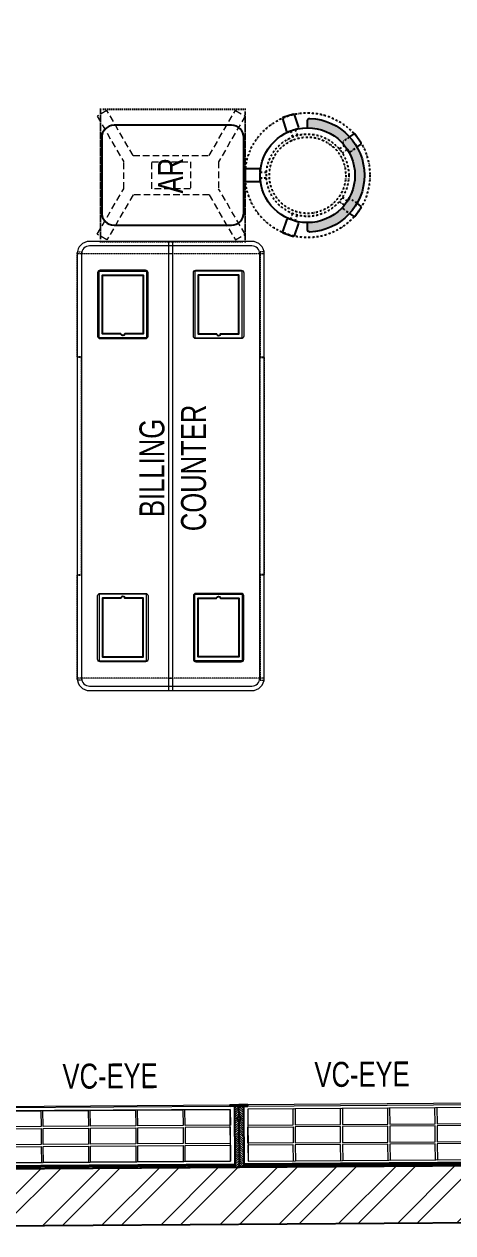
# Model space of a CAD drawing. Header units: feet. Extents: x 3454375 to 3464451, y -5718387 to -5709354.
# Drawn here: x 3459300 to 3461019, y -5718387 to -5713545 of the extents above; entities that cross this region are included whole.
import ezdxf

# ---------------------------------------------------------------- set-up
doc = ezdxf.new("R2010")
doc.units = ezdxf.units.FT
doc.header["$LTSCALE"] = 33
doc.header["$MEASUREMENT"] = 0
for name, pattern in [('DASHDOT2', [0.5, 0.25, -0.125, 0, -0.125]), ('DOT', [0.25, 0, -0.25]), ('HIDDEN2', [4.7624999999999975, 3.174999999999998, -1.587499999999999]), ('HIDDENX2', [0.75, 0.5, -0.25])]:
    doc.linetypes.add(name, pattern=pattern)
doc.layers.add('A-WALL', color=1, linetype='Continuous')
for name, color, linetype, lineweight in [('A-WALL HATCH', 251, 'Continuous', 0), ('HATCH', 9, 'Continuous', 9), ('LENS-TEXT', 31, 'Continuous', 5), ('LENS_DIMENSION', 193, 'Continuous', 0), ('LK-FF&E FLOOR', 1, 'Continuous', 9), ('LK-FF&E WALL', 1, 'Continuous', 9), ('LN-ELEVATION-1', 81, 'Continuous', 25), ('LN-ELEVATION-2', 103, 'Continuous', 20), ('LN-ELEVATION-3', 125, 'Continuous', 18), ('LN-ELEVATION-4', 145, 'Continuous', 13), ('LN-HATCH', 251, 'Continuous', 0), ('PLANO-TXT', 252, 'Continuous', 5)]:
    doc.layers.add(name, color=color, linetype=linetype, lineweight=lineweight)
doc.styles.add('LK TXT', font='GILC____.TTF', dxfattribs={"height": 100})
pattern_1 = [(45, (7858558.917008298, 3503823.203216763), (-4.490128060534575, 4.490128060534575), [])]
pattern_2 = [(45, (7858054.083674966, 3504049.203216764), (-4.490128060534575, 4.490128060534575), [])]

# ---------------------------------------------------------------- blocks, each defined once
blk = doc.blocks.new('A$C72675485')
at = {"layer": 'A-WALL HATCH'}
h = blk.add_hatch(dxfattribs=at)
h.set_pattern_fill('ANSI32', color=256, scale=444)
h.set_pattern_definition([(45, (-3381125.971386721, 5459512.4840085), (-117.7332790675601, 117.7332790675601), []), (45, (-3381047.482534141, 5459512.4840085), (-117.7332790675601, 117.7332790675601), [])])
h.paths.add_polyline_path([(-1371.60000000149, 6081.35088558495), (-1371.60000000149, 8740.289863549173), (-228.6000000014901, 8740.289863549173), (-228.6000000014901, 6073.289863549173), (-228.6000000014901, 226.9934805780649), (-4778.06936273165, 194.9082901086658), (-4778.06936273165, 193.1451619323343), (-5028.069362743758, 193.1451619323343), (-8927.88366048783, 165.6416720598936), (-8927.88366048783, -62.96401291713118), (0, 0), (0, 8968.889863550661), (-1600.199999999255, 8968.889863550661), (-1600.199999999255, 6311.568774960935), (-8927.88366048783, 6363.2473570453), (-8927.883660489693, 6134.641672059894)])
at = {"layer": 'A-WALL'}
for p, q in [((-8927.88366048783, 165.6416720598936), (-228.6000000014901, 226.9934805780649)), ((-9169.18366048485, -64.6657842323184), (0, 0))]:
    blk.add_line(p, q, dxfattribs=at)
blk = doc.blocks.new('VC HD 1010')
at = {"layer": 'LN-HATCH', "ltscale": 0.5}
h = blk.add_hatch(dxfattribs=at)
h.set_pattern_fill('ANSI31', color=256, scale=2)
h.set_pattern_definition([(45, (3761554.586240421, 1795022.935917533), (-4.490128060534575, 4.490128060534575), [])])
h.paths.add_polyline_path([(-505.166666666977, 24), (-505.166666666977, -166), (-499.1666666669771, -166), (-499.1666666669771, -176), (-505.166666666977, -176), (-505.166666666977, -220), (-487.1666666669772, -220), (-487.1666666669772, 24)])
h = blk.add_hatch(dxfattribs=at)
h.set_pattern_fill('ANSI31', color=256, scale=2)
h.set_pattern_definition(pattern_1)
h.paths.add_polyline_path([(504.8333333330228, 24), (504.8333333330228, -166), (498.8333333330228, -166), (498.8333333330228, -176), (504.8333333330228, -176), (504.8333333330228, -220), (486.8333333330228, -220), (486.8333333330228, 24)])
h = blk.add_hatch(dxfattribs=at)
h.set_pattern_fill('ANSI31', color=256, scale=2)
h.set_pattern_definition([(45, (7858741.917008297, 3503823.203216763), (-4.490128060534575, 4.490128060534575), [])])
h.paths.add_polyline_path([(-470.1666666669772, -220), (-470.1666666669772, -226), (-505.166666666977, -226), (-505.166666666977, -220)])
h = blk.add_hatch(dxfattribs=at)
h.set_pattern_fill('ANSI31', color=256, scale=2)
h.set_pattern_definition(pattern_1)
h.paths.add_polyline_path([(476.8333333330228, -220), (476.8333333330228, -226), (511.8333333330228, -226), (511.8333333330228, -220)])
at = {"layer": 'LN-ELEVATION-1', "ltscale": 0.5}
for points in [[(-505.166666666977, 24), (-505.166666666977, -166), (-499.1666666669771, -166), (-499.1666666669771, -176), (-505.166666666977, -176), (-505.166666666977, -220), (-487.1666666669772, -220), (-487.1666666669772, 24)], [(486.8333333330228, 12), (-487.1666666669772, 12), (-487.1666666669772, 18), (486.8333333330228, 18)], [(504.8333333330228, 24), (504.8333333330228, -166), (498.8333333330228, -166), (498.8333333330228, -176), (504.8333333330228, -176), (504.8333333330228, -220), (486.8333333330228, -220), (486.8333333330228, 24)], [(-470.1666666669772, -220), (-470.1666666669772, -226), (-505.166666666977, -226), (-505.166666666977, -220)], [(469.8333333330228, -220), (469.8333333330228, -226), (504.8333333330228, -226), (504.8333333330228, -220)]]:
    blk.add_lwpolyline(points, close=True, dxfattribs=at)
at = {"layer": 'LN-ELEVATION-2', "ltscale": 0.5}
blk.add_lwpolyline([(470.1666666674428, 0), (-470.1666666674428, 0), (-470.1666666674428, -208), (470.1666666674428, -208)], close=True, dxfattribs=at)
at = {"layer": 'LN-ELEVATION-3', "ltscale": 0.5}
for p, q in [((-487.1666666669772, 24), (486.8333333330228, 24)), ((-470.1666666669772, -220), (469.8333333330228, -220)), ((469.8333333330228, -226), (-470.1666666669772, -226))]:
    blk.add_line(p, q, dxfattribs=at)
for points in [[(-470.1666666674428, 0), (-288.5000000004657, 0), (-288.5000000004657, -64), (-470.1666666674428, -64)], [(-280.5000000004657, 0), (-98.83333333348855, 0), (-98.83333333348855, -64), (-280.5000000004657, -64)], [(-90.83333333348855, 0), (90.83333333348855, 0), (90.83333333348855, -64), (-90.83333333348855, -64)], [(98.83333333348855, 0), (280.5000000004657, 0), (280.5000000004657, -64), (98.83333333348855, -64)], [(288.5000000004657, 0), (470.1666666674428, 0), (470.1666666674428, -64), (288.5000000004657, -64)], [(-470.1666666674428, -136), (-288.5000000004657, -136), (-288.5000000004657, -72), (-470.1666666674428, -72)], [(-280.5000000004657, -72), (-98.83333333348855, -72), (-98.83333333348855, -136), (-280.5000000004657, -136)], [(-90.83333333348855, -72), (90.83333333348855, -72), (90.83333333348855, -136), (-90.83333333348855, -136)], [(98.83333333348855, -72), (280.5000000004657, -72), (280.5000000004657, -136), (98.83333333348855, -136)], [(288.5000000004657, -72), (470.1666666674428, -72), (470.1666666674428, -136), (288.5000000004657, -136)], [(-470.1666666674428, -144), (-288.5000000004657, -144), (-288.5000000004657, -208), (-470.1666666674428, -208)], [(-280.5000000004657, -144), (-98.83333333348855, -144), (-98.83333333348855, -208), (-280.5000000004657, -208)], [(-90.83333333348855, -144), (90.83333333348855, -144), (90.83333333348855, -208), (-90.83333333348855, -208)], [(98.83333333348855, -144), (280.5000000004657, -144), (280.5000000004657, -208), (98.83333333348855, -208)], [(288.5000000004657, -144), (470.1666666674428, -144), (470.1666666674428, -208), (288.5000000004657, -208)]]:
    blk.add_lwpolyline(points, close=True, dxfattribs=at)
blk = doc.blocks.new('VC HD 1200')
at = {"layer": 'LN-HATCH', "ltscale": 0.5}
h = blk.add_hatch(dxfattribs=at)
h.set_pattern_fill('ANSI31', color=256, scale=2)
h.set_pattern_definition([(45, (3760859.752907088, 1795248.935917533), (-4.490128060534575, 4.490128060534575), [])])
h.paths.add_polyline_path([(-1200, 250), (-1200, 60), (-1194, 60), (-1194, 50), (-1200, 50), (-1200, 6), (-1182, 6), (-1182, 250)])
h = blk.add_hatch(dxfattribs=at)
h.set_pattern_fill('ANSI31', color=256, scale=2)
h.set_pattern_definition(pattern_2)
h.paths.add_polyline_path([(0, 250), (0, 60), (-6, 60), (-6, 50), (0, 50), (0, 6), (-18, 6), (-18, 250)])
h = blk.add_hatch(dxfattribs=at)
h.set_pattern_fill('ANSI31', color=256, scale=2)
h.set_pattern_definition([(45, (7858047.083674965, 3504049.203216764), (-4.490128060534575, 4.490128060534575), [])])
h.paths.add_polyline_path([(-1165, 6), (-1165, 0), (-1200, 0), (-1200, 6)])
h = blk.add_hatch(dxfattribs=at)
h.set_pattern_fill('ANSI31', color=256, scale=2)
h.set_pattern_definition(pattern_2)
h.paths.add_polyline_path([(-28, 6), (-28, 0), (0, 0), (0, 6)])
at = {"layer": 'LN-ELEVATION-1', "ltscale": 0.5}
for points in [[(-1200, 250), (-1200, 60), (-1194, 60), (-1194, 50), (-1200, 50), (-1200, 6), (-1182, 6), (-1182, 250)], [(-18, 238), (-1182, 238), (-1182, 244), (-18, 244)], [(0, 250), (0, 60), (-6, 60), (-6, 50), (0, 50), (0, 6), (-18, 6), (-18, 250)], [(-1165, 6), (-1165, 0), (-1200, 0), (-1200, 6)], [(-35, 6), (-35, 0), (0, 0), (0, 6)]]:
    blk.add_lwpolyline(points, close=True, dxfattribs=at)
at = {"layer": 'LN-ELEVATION-3', "ltscale": 0.5}
for p, q in [((-1182, 250), (-18, 250)), ((-1165, 6), (-35, 6)), ((-35, 0), (-1165, 0))]:
    blk.add_line(p, q, dxfattribs=at)
for points in [[(-1165.000000000465, 226), (-35, 226), (-35, 18), (-1165.000000000465, 18)], [(-1165.000000000465, 226), (-983.3333333334886, 226), (-983.3333333334886, 162), (-1165.000000000465, 162)], [(-975.3333333334886, 226), (-793.6666666665112, 226), (-793.6666666665112, 162), (-975.3333333334886, 162)], [(-785.6666666665112, 226), (-603.9999999995342, 226), (-603.9999999995342, 162), (-785.6666666665112, 162)], [(-595.9999999995342, 226), (-414.3333333325572, 226), (-414.3333333325572, 162), (-595.9999999995342, 162)], [(-406.3333333325572, 226), (-224.6666666655801, 226), (-224.6666666655801, 162), (-406.3333333325572, 162)], [(-216.6666666655801, 226), (-34.99999999860302, 226), (-34.99999999860302, 162), (-216.6666666655801, 162)], [(-1165.000000000465, 90), (-983.3333333334886, 90), (-983.3333333334886, 154), (-1165.000000000465, 154)], [(-975.3333333334886, 154), (-793.6666666665112, 154), (-793.6666666665112, 90), (-975.3333333334886, 90)], [(-785.6666666665112, 154), (-603.9999999995342, 154), (-603.9999999995342, 90), (-785.6666666665112, 90)], [(-595.9999999995342, 154), (-414.3333333325572, 154), (-414.3333333325572, 90), (-595.9999999995342, 90)], [(-406.3333333325572, 154), (-224.6666666655801, 154), (-224.6666666655801, 90), (-406.3333333325572, 90)], [(-216.6666666655801, 154), (-34.99999999860302, 154), (-34.99999999860302, 90), (-216.6666666655801, 90)], [(-1165.000000000465, 82), (-983.3333333334886, 82), (-983.3333333334886, 18), (-1165.000000000465, 18)], [(-975.3333333334886, 82), (-793.6666666665112, 82), (-793.6666666665112, 18), (-975.3333333334886, 18)], [(-785.6666666665112, 82), (-603.9999999995342, 82), (-603.9999999995342, 18), (-785.6666666665112, 18)], [(-595.9999999995342, 82), (-414.3333333325572, 82), (-414.3333333325572, 18), (-595.9999999995342, 18)], [(-406.3333333325572, 82), (-224.6666666655801, 82), (-224.6666666655801, 18), (-406.3333333325572, 18)], [(-216.6666666655801, 82), (-34.99999999860302, 82), (-34.99999999860302, 18), (-216.6666666655801, 18)]]:
    blk.add_lwpolyline(points, close=True, dxfattribs=at)
blk = doc.blocks.new('I-PAD Frame')
at = {"color": 3, "linetype": 'Continuous'}
blk.add_lwpolyline([(357868.7410323084, -232321.1361381283), (358122.7410323085, -232321.1361381283, 0.4142135623713902), (358132.7410323086, -232311.1361381283), (358132.7410323086, -232129.1361381283, 0.4142135623713902), (358122.7410323085, -232119.1361381283), (357868.7410323084, -232119.1361381283, 0.4142135623713902), (357858.7410323085, -232129.1361381283), (357858.7410323085, -232311.1361381283, 0.4142135623713902)], format="xyb", close=True, dxfattribs=at)
at = {"color": 3, "linetype": 'Continuous', "lineweight": 25}
blk.add_lwpolyline([(358113.2410323085, -232229.6755301424), (358113.2410323085, -232302.1361381283), (357878.2410323086, -232302.1361381283), (357878.2410323086, -232138.1361381283), (358113.2410323085, -232138.1361381283), (358113.2410323085, -232210.5967461141, 0.3275382217372251), (358114.6410323081, -232212.5046245168, -0.733799385757267), (358114.6410323086, -232227.7676517396, 0.3275382217372252)], format="xyb", close=True, dxfattribs=at)
blk = doc.blocks.new('Billing Counter 1800')
at = {"color": 5, "linetype": 'HIDDENX2', "ltscale": 0.025}
for p, q in [((-849.9999978118577, -374.9978339364752), (-850.0000002956948, 375)), ((849.9999976539983, -374.9978339364752), (850.0000001378356, 375))]:
    blk.add_line(p, q, dxfattribs=at)
at = {"color": 0, "linetype": 'Continuous'}
for p, q in [((850, 375), (-850, 375)), ((900, -325), (900, 325)), ((-850, -375), (850, -375))]:
    blk.add_line(p, q, dxfattribs=at)
at = {"color": 2, "linetype": 'Continuous'}
blk.add_line((849, -375), (849.9999976539983, -374.9978339364752), dxfattribs=at)
at = {"color": 2, "linetype": 'HIDDENX2', "ltscale": 0.025}
for points in [[(-857.9999984272289, 375), (-437.4115580061916, 375), (-437.4115580851212, 358), (-857.9999985061586, 358)], [(435.3333326776046, 375), (-435.2551077436656, 375), (-435.2551076647359, 358), (435.3333327565342, 358)], [(437.3333327565342, 375), (857.9217731775715, 375), (857.9217730986419, 358), (437.3333326776046, 358)], [(-857.9999984272289, -375), (-437.4115580061916, -375), (-437.4115580851212, -358), (-857.9999985061586, -358)], [(435.3333326776046, -375), (-435.2551077436656, -375), (-435.2551076647359, -358), (435.3333327563014, -358)], [(437.3333327563013, -375), (857.9217731775715, -375), (857.9217730986419, -358), (437.3333326776046, -358)]]:
    blk.add_lwpolyline(points, close=True, dxfattribs=at)
at = {"color": 5, "linetype": 'Continuous'}
for points in [[(-780.9166655030566, 97.25000000000001), (-513.9166655030567, 97.25000000000001), (-513.9166655030567, 286.25), (-780.9166655030566, 286.25)], [(780.9166655030566, 97.25000000000001), (513.9166655030567, 97.25000000000001), (513.9166655030567, 286.25), (780.9166655030566, 286.25)], [(-780.9166655030566, -97.25000000000001), (-513.9166655030567, -97.25000000000001), (-513.9166655030567, -286.25), (-780.9166655030566, -286.25)], [(780.9166655030566, -97.25000000000001), (513.9166655030567, -97.25000000000001), (513.9166655030567, -286.25), (780.9166655030566, -286.25)]]:
    blk.add_lwpolyline(points, close=True, dxfattribs=at)
at = {"color": 5, "linetype": 'HIDDENX2', "ltscale": 0.025}
blk.add_lwpolyline([(850, 8.5), (-850, 8.5), (-850, -8.5), (850, -8.5)], close=True, dxfattribs=at)
at = {"color": 0, "linetype": 'Continuous'}
for centre, radius, start, end in [((-850, 325), 50.0000000000291, 90, 180), ((849.999999999767, 325), 50.00000000005822, 0, 90), ((849.999999999767, -325), 50.0000000000291, 270, 0)]:
    blk.add_arc(centre, radius, start, end, dxfattribs=at)
at = {"layer": 'LN-ELEVATION-2'}
blk.add_line((-900, 325), (-900, -325), dxfattribs=at)
for points in [[(850, 375), (-850, 375, 0.4142135623725836), (-900, 325), (-900, -325, 0.4142135623725836), (-850, -375), (850, -375, 0.4142135623725837), (900, -325), (900, 325, 0.4142135623725836)], [(850, 357), (-850, 357, 0.4142135623730951), (-882, 325), (-882, -325, 0.4142135623730951), (-850, -357), (850, -357, 0.4142135623730951), (882, -325), (882, 325, 0.4142135623730951)]]:
    blk.add_lwpolyline(points, format="xyb", close=True, dxfattribs=at)
blk.add_lwpolyline([(-900, -8.5), (900, -8.5), (900, 8.5), (-900, 8.5)], close=True, dxfattribs=at)
blk.add_arc((-850, -325), 50.00000000005822, 180, 270, dxfattribs=at)
at = {"color": 2, "linetype": 'Continuous', "xscale": -1, "rotation": 180}
blk.add_blockref('I-PAD Frame', (-358643.1576978308, -232028.3861380983), dxfattribs=at)
at = {"color": 2, "linetype": 'Continuous', "rotation": 180}
blk.add_blockref('I-PAD Frame', (358643.1576977922, -232028.3861381579), dxfattribs=at)
at = {"color": 2, "linetype": 'Continuous'}
blk.add_blockref('I-PAD Frame', (-358643.1576978113, 232028.3861381281), dxfattribs=at)
at = {"color": 2, "linetype": 'Continuous', "xscale": -1}
blk.add_blockref('I-PAD Frame', (358643.1576978117, 232028.3861381281), dxfattribs=at)
at = {"layer": 'LENS-TEXT', "color": 0, "linetype": 'Continuous', "ltscale": 3, "insert": (-7.865375894587486, -8.871815700083971), "char_height": 100, "attachment_point": 5, "style": 'LK TXT'}
blk.add_mtext_dynamic_manual_height_columns('BILLING COUNTER', width=353.0555573365615, gutter_width=0.5, heights=[0], dxfattribs=at)
blk = doc.blocks.new('AR')
at = {"layer": 'LN-ELEVATION-2', "linetype": 'DOT', "lineweight": 25}
blk.add_lwpolyline([(0, 13.41378593863919), (530, 13.41378593863919), (530, 593.4137859386392), (0, 593.4137859386392)], close=True, dxfattribs=at)
at = {"layer": 'LN-ELEVATION-2', "lineweight": 25}
blk.add_lwpolyline([(465, 68.22063546301797), (465, 538.2206354630179, 0.4142135623730951), (415, 588.2206354630177), (115, 588.2206354630177, 0.4142135623730951), (65, 538.2206354630179), (65, 68.22063546301797, 0.4142135623730951), (115, 18.22063546301797), (415, 18.22063546301797, 0.4142135623730951)], format="xyb", close=True, dxfattribs=at)
at = {"layer": 'LN-ELEVATION-4', "linetype": 'HIDDEN2', "ltscale": 0.25}
for points in [[(185.8456009030342, 448.8780772723258), (5.888936847448348, 554.0078910568263), (28.48512306064368, 593.350836840691), (211.0874861851335, 486.6754184374586)], [(344.154399111867, 448.8780772762837), (524.1110631600021, 554.0078910947777), (501.5148769393563, 593.3508368753828), (318.9125138223171, 486.6754184374586)], [(211.0874861851335, 486.6754184376913), (318.9125138223171, 486.6754184376913)], [(185.8456009030342, 144.472759603057), (185.8456009030342, 448.8780772723258)], [(344.154399111867, 448.8780772762837), (344.154399111867, 144.4727595990989)], [(185.8456009030342, 144.472759603057), (5.888936847448348, 39.34294581855647), (28.48512306064368, 3.46917659e-08), (211.0874861851335, 106.6754184379242)], [(318.9125138223171, 106.6754184376914), (211.0874861851335, 106.6754184376914)], [(344.154399111867, 144.4727595990989), (524.1110631600021, 39.34294578060508), (501.5148769393563, 0), (318.9125138223171, 106.6754184379242)]]:
    blk.add_lwpolyline(points, dxfattribs=at)
blk.add_lwpolyline([(210.8456009030342, 373.9866790841333), (319.154399111867, 373.9866790841333), (319.154399111867, 219.3641577917151), (210.8456009030342, 219.3641577917151)], close=True, dxfattribs=at)
blk = doc.blocks.new('DR STOOL')
at = {"layer": 'HATCH'}
h = blk.add_hatch(dxfattribs=at)
h.set_pattern_fill('ANSI36', color=250, angle=-90.00000000000001)
h.set_pattern_definition([(315, (-227.8099174643867, 917.3997257252777), (6.173926083235043, -1.683798022700468), [7.9375, -1.587499999999999, 0, -1.587499999999999])])
edge = h.paths.add_edge_path()
edge.add_line((-190.0000000041909, 4.511094e-10), (-218.6899174675346, 4.511094e-10))
edge.add_arc((-218.6899174670689, 9.120000000388245), 9.119999999940092, 177.6119845363388, 269.9999999996136, ccw=False)
edge.add_arc((-1.8626451e-09, 3.565219e-10), 228.000000002257, 2.3880154632688004, 177.6119845367313, ccw=False)
edge.add_arc((218.6899174633436, 9.120000000497384), 9.120000000051716, -90.00000000034493, 2.3880154629299, ccw=False)
edge.add_line((218.6899174633436, 4.511094e-10), (190, 4.511094e-10))
edge.add_arc((-1.8626451e-09, 4.511094e-10), 190.000000001979, -1.27e-14, 180)
at = {"layer": 'LN-ELEVATION-1', "color": 1, "ltscale": 100}
for p, q in [((-128.6221585394814, 215.4841044476634), (-165.2704676063731, 189.0243927398114)), ((-124.7228340068832, 214.8545704018979), (-128.6221585394814, 215.4841044476634)), ((-112.6981821293011, 198.1996966340157), (-124.7228340068832, 214.8545704018979)), ((124.7553772013634, 214.9803744515593), (112.5488144652918, 198.2845540212292)), ((128.7014972954057, 215.5933048763618), (124.7553772013634, 214.9803744515593)), ((128.7014972954057, 215.5933048763618), (124.7553772013634, 214.9803744515593)), ((165.1911288509145, 188.915192311113), (128.7014972954057, 215.5933048763618)), ((165.1911288509145, 188.915192311113), (128.7014972954057, 215.5933048763618)), ((-165.2704676063731, 189.0243927398114), (-165.9069543029182, 185.0820035930228)), ((-165.9069543029182, 185.0820035930228), (-153.8003208162263, 168.3135803133482)), ((153.6734594982117, 168.4294150282658), (165.7973639420234, 185.0121775862135)), ((165.7973639420234, 185.0121775862135), (165.1911288509145, 188.915192311113)), ((165.7973639420234, 185.0121775862135), (165.1911288509145, 188.915192311113)), ((-191.2928382232785, -35.45407700946089), (-242.9550312487409, -52.24013893969095)), ((-187.9259491492994, -37.1695928365807), (-191.2928382232785, -35.45407700946089)), ((-184.1424400564283, -48.81403796559607), (-187.9259491492994, -37.1695928365807)), ((188.0651108901948, -36.96233201187715), (184.0504167033359, -49.19388854173303)), ((191.3981811110861, -35.27656588272658), (188.0651108901948, -36.96233201187715)), ((243.0100176925771, -52.21682526778022), (191.3981811110861, -35.27656588272658)), ((-242.9550312487409, -52.24013893969095), (-244.7482102331705, -55.75945052818861)), ((-244.7482102331705, -55.75945052818861), (-230.7800458371639, -98.74904560100549)), ((-227.2218665438704, -100.5620286722478), (-175.5596735184081, -83.7759667420105)), ((-173.8639617776498, -80.4479453730819), (-177.8421125086024, -68.2044548037811)), ((-175.5596735184081, -83.7759667420105), (-173.8639617776498, -80.4479453730819)), ((177.6922140880488, -68.56540505095472), (173.8739495249465, -80.1985000452405)), ((173.8739495249465, -80.1985000452405), (175.5794035866856, -83.5704969359358)), ((175.5794035866856, -83.5704969359358), (227.1912401677109, -100.5107563209894)), ((230.715890809428, -98.7280946081737), (244.8123673382215, -55.78040257930116)), ((244.8123673382215, -55.78040257930116), (243.0100176925771, -52.21682526778022)), ((-230.7800458371639, -98.74904560100549), (-227.2218665438704, -100.5620286722478)), ((227.1912401677109, -100.5107563209894), (230.715890809428, -98.7280946081737)), ((-22.72193054761737, -190.2142363802995), (-25.39390889601782, -192.886214728569)), ((-25.39390889601782, -192.886214728569), (-25.39390889601782, -247.2070584567482)), ((-10.47823652112856, -190.2142363802995), (-22.72193054761737, -190.2142363802995)), ((22.78362171910703, -190.2142363802995), (9.910054048988968, -190.2142363802995)), ((25.42475448176265, -192.8553691428751), (22.78362171910703, -190.2142363802995)), ((25.42475448176265, -247.1762128710543), (25.42475448176265, -192.8553691428751)), ((-25.39390889601782, -247.2070584567482), (-22.60096735274419, -250)), ((-22.60096735274419, -250), (22.60096735274419, -250)), ((22.60096735274419, -250), (25.42475448176265, -247.1762128710543))]:
    blk.add_line(p, q, dxfattribs=at)
at = {"layer": 'LN-ELEVATION-1', "linetype": 'DASHDOT2'}
for p, q in [((-92.92521573789418, 170.8129362839827), (-112.6981821293011, 198.1996966340157)), ((112.5488144652918, 198.2845540212292), (92.69529851106927, 171.1294289919315)), ((-153.8003208162263, 168.3135803133482), (-134.1093360339291, 141.0403694751003)), ((-130.4219571123831, 140.4450534014686), (-119.9844727469608, 147.9808124662595)), ((-119.9844727469608, 147.9808124662595), (-105.3687285655178, 126.9741353208374)), ((-103.4542870586738, 159.9154408004979), (-93.52748446213081, 167.0824927485227)), ((-88.15393704269081, 139.4771787207864), (-103.4542870586738, 159.9154408004979)), ((-93.52748446213081, 167.0824927485227), (-92.92521573789418, 170.8129362839827)), ((103.6608748426661, 159.8406005539291), (88.19885099539533, 139.4487815762331)), ((92.69529851106927, 171.1294289919315), (93.26858203159645, 167.4385604566923)), ((93.26858203159645, 167.4385604566923), (103.6608748426661, 159.8406005539291)), ((105.4096150295809, 126.94019481352), (120.1194891873747, 147.8074627162714)), ((120.1194891873747, 147.8074627162714), (130.0033113472163, 140.5812532722048)), ((133.7372852512635, 141.1612321265929), (153.6734594982117, 168.4294150282658)), ((-134.1093360339291, 141.0403694751003), (-130.4219571123831, 140.4450534014686)), ((130.0033113472163, 140.5812532722048), (133.7372852512635, 141.1612321265929)), ((-159.954806596972, -40.49024384317454), (-184.1424400564283, -48.81403796559607)), ((184.0504167033359, -49.19388854173303), (159.8786162491887, -40.79004861696012)), ((-177.8421125086024, -68.2044548037811), (-153.4148110738024, -60.73628028803068)), ((153.3006618716754, -61.02382378749462), (177.6922140880488, -68.56540505095472)), ((-10.92024635523557, -164.6382343793375), (-10.47823652112856, -190.2142363802995)), ((9.910054048988968, -190.2142363802995), (10.35584833659231, -164.674698740353))]:
    blk.add_line(p, q, dxfattribs=at)
at = {"layer": 'LN-ELEVATION-1', "color": 1, "ltscale": 100}
blk.add_lwpolyline([(-190.0000000023283, 0), (-218.6899174656719, 0, -0.4264743413925903), (-227.8019973598421, 9.5, -0.959166304662544), (227.8019973593764, 9.5, -0.4264743413925903), (218.6899174647406, 0), (190.0000000013969, 0)], format="xyb", dxfattribs=at)
at = {"layer": 'LN-ELEVATION-1', "linetype": 'DASHDOT2'}
for radius in [250, 165, 153]:
    blk.add_circle((0, 0), radius, dxfattribs=at)
at = {"layer": 'LN-ELEVATION-1', "color": 1, "ltscale": 100}
blk.add_circle((0, 0), 190, dxfattribs=at)

msp = doc.modelspace()

# ---------------------------------------------------------------- block references
at = {"layer": 'LENS_DIMENSION'}
msp.add_blockref('A$C72675485', (3464450.994586327, -5718322.812098233), dxfattribs=at)
at = {"layer": 'LK-FF&E FLOOR'}
for name, p, rotation in [('AR', (3459592.752579919, -5713884.860234077), 270), ('DR STOOL', (3460436.166365858, -5714149.860234077), 270), ('Billing Counter 1800', (3459887.666365858, -5715314.860234077), 90)]:
    msp.add_blockref(name, p, dxfattribs=dict(at, rotation=rotation))
at = {"layer": 'LK-FF&E WALL', "rotation": 180.4040725136571}
msp.add_blockref('VC HD 1010', (3459657.672177875, -5718104.010783576), dxfattribs=at)
at = {"layer": 'LK-FF&E WALL', "xscale": -1, "rotation": 180.4040725135958}
msp.add_blockref('VC HD 1200', (3461361.202612154, -5717865.990993233), dxfattribs=at)

# ---------------------------------------------------------------- texts
at = {"layer": 'LENS-TEXT', "color": 0, "linetype": 'Continuous', "ltscale": 3, "insert": (3459886.681921801, -5714151.517270984), "char_height": 100, "attachment_point": 5, "rotation": 90, "style": 'LK TXT'}
msp.add_mtext_dynamic_manual_height_columns('AR', width=237.4408088319178, gutter_width=12.5, heights=[0], dxfattribs=at)
at = {"layer": 'PLANO-TXT', "linetype": 'Continuous', "ltscale": 3, "char_height": 100, "width": 149.546511627907, "attachment_point": 5, "rotation": 0.4040725136573085, "style": 'LK TXT'}
for insert in [(3459644.814728378, -5717759.782635144, -23744.04052932372), (3460654.789611658, -5717752.65977445, -23744.04052932372)]:
    msp.add_mtext('VC-EYE', dxfattribs=dict(at, insert=insert))

doc.saveas('drawing.dxf')
